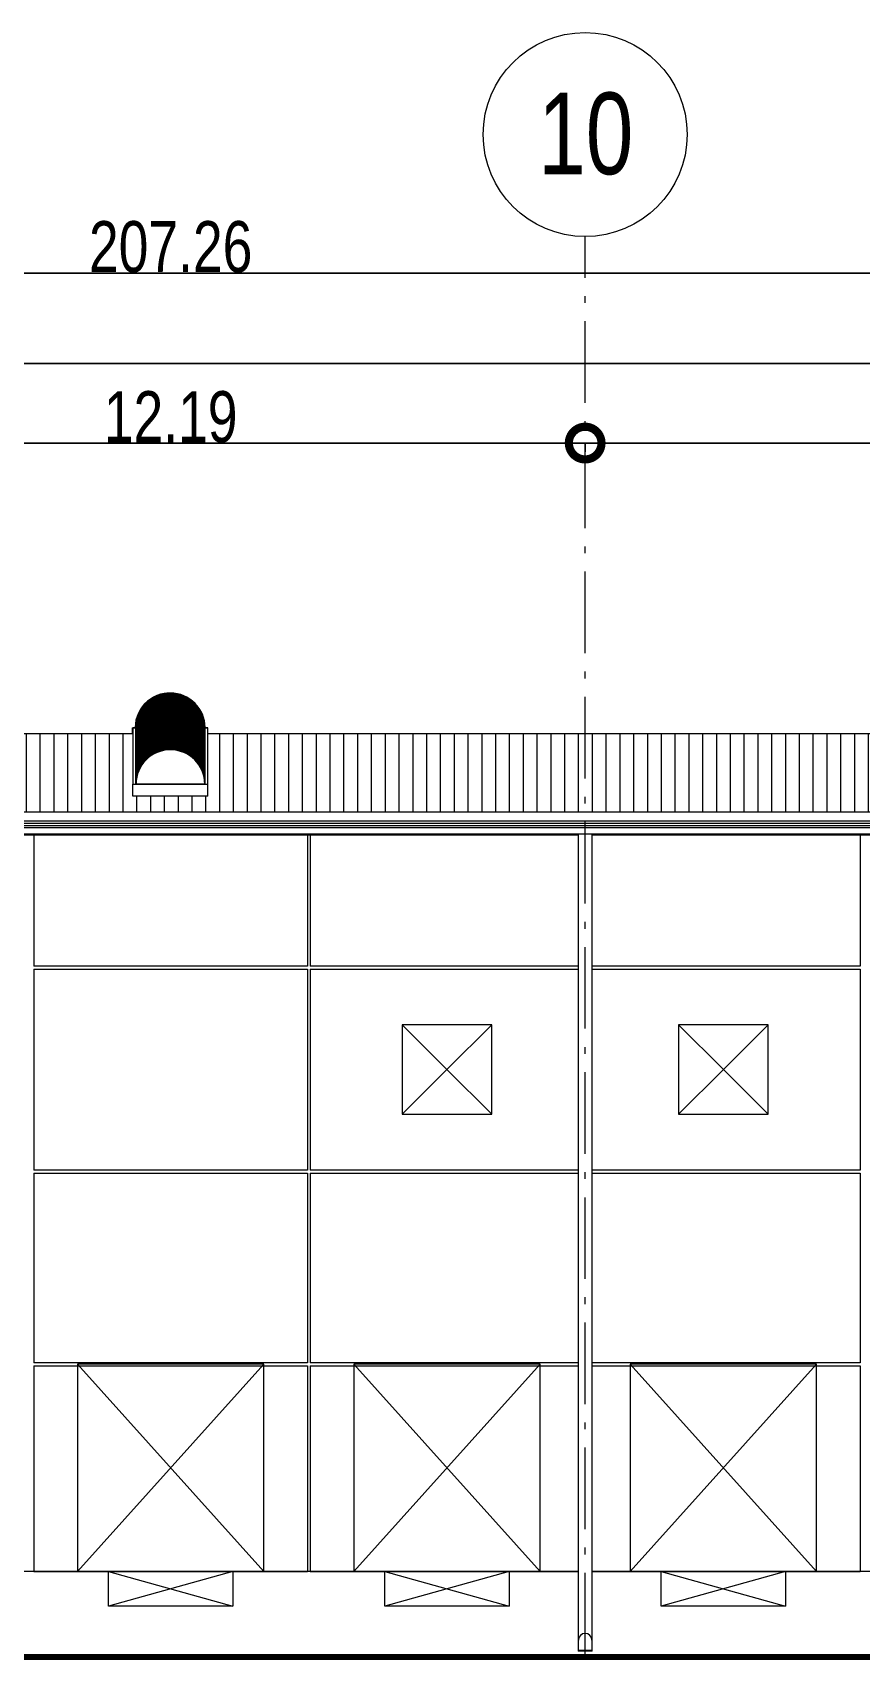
# Model space of a CAD drawing. Header units: metres. Extents: x -199 to 506, y -5 to 23.
# Drawn here: x 395.55 to 407.74, y -1.26 to 22.63 of the extents above; entities that cross this region are included whole.
import ezdxf

# ---------------------------------------------------------------- set-up
doc = ezdxf.new("R2010")
doc.units = ezdxf.units.M
doc.linetypes.add('01_Grid', pattern=[1.74, 1.2, -0.27, 0, -0.27])
for name, color, linetype, lineweight in [('03EJES-1', 1, '01_Grid', 5), ('04NOEJE', 2, 'Continuous', 18), ('04NOEJE-1', 2, 'Continuous', 5), ('06MUREXT', 92, 'Continuous', 9), ('14HATCH-1', 14, 'Continuous', 5), ('17EQAGUA', 5, 'Continuous', 5), ('26VENT', 144, 'Continuous', 5), ('31COTAS', 1, 'Continuous', 5), ('53BAPS', 1, 'Continuous', 5), ('54ESTRUCTURA', 1, 'Continuous', 9), ('70LINEA', 1, 'Continuous', 13), ('70LINEA-1', 1, 'Continuous', 5), ('70LINEA_1_0', 6, 'Continuous', 80)]:
    doc.layers.add(name, color=color, linetype=linetype, lineweight=lineweight)
doc.styles.add('Arial', font='arial.ttf', dxfattribs={"width": 0.75, "height": 1.2})
doc.styles.add('Arial_1', font='arial.ttf', dxfattribs={"width": 0.75, "height": 0.75})
doc.dimstyles.new('Standard_-_2_5mm_Arial_Transparent', dxfattribs={"dimscale": 0.3048, "dimtxt": 0.765195, "dimasz": 3.149606, "dimexe": 0, "dimexo": 0.984252, "dimgap": 0, "dimtad": 1, "dimrnd": 0.01, "dimzin": 0, "dimdsep": 46, "dimtxsty": 'Arial_1', "dimblk1": 'DOTSMALL', "dimblk2": 'DOTSMALL', "dimsah": 1, "dimcen": 0.09, "dimazin": 0, "dimtfac": 1, "dimtdec": 4, "dimtix": 1, "dimtmove": 0, "dimatfit": 3, "dimfxl": 1, "dimtvp": 1, "dimtolj": 1, "dimtzin": 0, "dimarcsym": 2})

# ---------------------------------------------------------------- blocks, each defined once
blk = doc.blocks.new('Skylight - Barrel Vault - 27_62x1_10 - Barrel Vault-V69-601rSouthElevEjeF Paint')
at = {"layer": '26VENT'}
for p, q in [((5.535, 12.406), (5.581, 12.406)), ((5.535, 12.317), (5.535, 12.406)), ((6.603, 12.406), (6.635, 12.406))]:
    blk.add_line(p, q, dxfattribs=at)
for major_axis, start_param, end_param in [((0.511, 0), 1.413717, 3.138944), ((0.505, 0), 2.356194, 3.138912), ((0.505, 0), 2.356194, 3.138912)]:
    blk.add_ellipse((6.085, 12.405), major_axis=major_axis, ratio=0.999547, start_param=start_param, end_param=end_param, dxfattribs=at)
blk = doc.blocks.new('Skylight - Barrel Vault - 27_62x1_10 - Barrel Vault-V79-601rSouthElevEjeF Paint')
at = {"layer": '26VENT'}
for p, q in [((90.925, 12.405), (90.886, 12.405)), ((90.886, 12.405), (90.886, 11.574)), ((90.925, 12.404), (90.925, 12.403)), ((90.925, 12.392), (90.925, 12.39)), ((90.925, 12.38), (90.925, 12.378)), ((90.925, 12.368), (90.925, 12.366)), ((90.925, 12.355), (90.925, 12.354)), ((90.925, 12.343), (90.925, 12.342)), ((90.925, 12.331), (90.925, 12.33)), ((90.925, 12.319), (90.925, 12.317)), ((90.925, 12.307), (90.925, 12.305)), ((90.925, 12.295), (90.925, 12.293)), ((90.925, 12.283), (90.925, 12.281)), ((90.925, 12.27), (90.925, 12.269)), ((90.925, 12.258), (90.925, 12.257)), ((90.925, 12.246), (90.925, 12.245)), ((90.925, 12.234), (90.925, 12.232)), ((90.925, 12.222), (90.925, 12.22)), ((90.925, 12.21), (90.925, 12.208)), ((90.925, 12.197), (90.925, 12.196)), ((90.925, 12.185), (90.925, 12.184)), ((90.931, 12.404), (90.931, 11.576)), ((91.941, 11.576), (91.941, 12.404)), ((91.986, 12.405), (91.947, 12.405)), ((91.947, 12.403), (91.947, 12.404)), ((91.947, 12.39), (91.947, 12.392)), ((91.947, 12.378), (91.947, 12.38)), ((91.947, 12.366), (91.947, 12.368)), ((91.947, 12.354), (91.947, 12.355)), ((91.947, 12.342), (91.947, 12.343)), ((91.947, 12.33), (91.947, 12.331)), ((91.947, 12.317), (91.947, 12.319)), ((91.947, 12.305), (91.947, 12.307)), ((91.947, 12.293), (91.947, 12.295)), ((91.947, 12.281), (91.947, 12.283)), ((91.947, 12.269), (91.947, 12.27)), ((91.947, 12.257), (91.947, 12.258)), ((91.947, 12.245), (91.947, 12.246)), ((91.947, 12.232), (91.947, 12.234)), ((91.947, 12.22), (91.947, 12.222)), ((91.947, 12.208), (91.947, 12.21)), ((91.947, 12.196), (91.947, 12.197)), ((91.947, 12.184), (91.947, 12.185)), ((91.986, 11.574), (91.986, 12.405)), ((90.925, 12.173), (90.925, 12.172)), ((90.925, 12.161), (90.925, 12.159)), ((90.925, 12.149), (90.925, 12.147)), ((90.925, 12.137), (90.925, 12.135)), ((90.925, 12.124), (90.925, 12.123)), ((90.925, 12.112), (90.925, 12.111)), ((90.925, 12.1), (90.925, 12.099)), ((90.925, 12.088), (90.925, 12.086)), ((90.925, 12.076), (90.925, 12.074)), ((90.925, 12.064), (90.925, 12.062)), ((90.925, 12.051), (90.925, 12.05)), ((90.925, 12.039), (90.925, 12.038)), ((90.925, 12.027), (90.925, 12.026)), ((90.925, 12.015), (90.925, 12.013)), ((90.925, 12.003), (90.925, 12.001)), ((90.925, 11.991), (90.925, 11.989)), ((90.925, 11.979), (90.925, 11.977)), ((90.925, 11.966), (90.925, 11.965)), ((90.925, 11.954), (90.925, 11.953)), ((91.947, 12.172), (91.947, 12.173)), ((91.947, 12.159), (91.947, 12.161)), ((91.947, 12.147), (91.947, 12.149)), ((91.947, 12.135), (91.947, 12.137)), ((91.947, 12.123), (91.947, 12.124)), ((91.947, 12.111), (91.947, 12.112)), ((91.947, 12.099), (91.947, 12.1)), ((91.947, 12.086), (91.947, 12.088)), ((91.947, 12.074), (91.947, 12.076)), ((91.947, 12.062), (91.947, 12.064)), ((91.947, 12.05), (91.947, 12.051)), ((91.947, 12.038), (91.947, 12.039)), ((91.947, 12.026), (91.947, 12.027)), ((91.947, 12.013), (91.947, 12.015)), ((91.947, 12.001), (91.947, 12.003)), ((91.947, 11.989), (91.947, 11.991)), ((91.947, 11.977), (91.947, 11.979)), ((91.947, 11.965), (91.947, 11.966)), ((91.947, 11.953), (91.947, 11.954)), ((90.925, 11.942), (90.925, 11.941)), ((90.925, 11.93), (90.925, 11.928)), ((90.925, 11.918), (90.925, 11.916)), ((90.925, 11.906), (90.925, 11.904)), ((90.925, 11.893), (90.925, 11.892)), ((90.925, 11.881), (90.925, 11.88)), ((90.925, 11.869), (90.925, 11.868)), ((90.925, 11.857), (90.925, 11.855)), ((90.925, 11.845), (90.925, 11.843)), ((90.925, 11.833), (90.925, 11.831)), ((90.925, 11.82), (90.925, 11.819)), ((90.925, 11.808), (90.925, 11.807)), ((90.925, 11.796), (90.925, 11.795)), ((90.925, 11.784), (90.925, 11.782)), ((90.925, 11.772), (90.925, 11.77)), ((90.925, 11.76), (90.925, 11.758)), ((90.925, 11.748), (90.925, 11.746)), ((90.925, 11.735), (90.925, 11.734)), ((90.925, 11.723), (90.925, 11.722)), ((90.925, 11.711), (90.925, 11.71)), ((91.947, 11.941), (91.947, 11.942)), ((91.947, 11.928), (91.947, 11.93)), ((91.947, 11.916), (91.947, 11.918)), ((91.947, 11.904), (91.947, 11.906)), ((91.947, 11.892), (91.947, 11.893)), ((91.947, 11.88), (91.947, 11.881)), ((91.947, 11.868), (91.947, 11.869)), ((91.947, 11.855), (91.947, 11.857)), ((91.947, 11.843), (91.947, 11.845)), ((91.947, 11.831), (91.947, 11.833)), ((91.947, 11.819), (91.947, 11.82)), ((91.947, 11.807), (91.947, 11.808)), ((91.947, 11.795), (91.947, 11.796)), ((91.947, 11.782), (91.947, 11.784)), ((91.947, 11.77), (91.947, 11.772)), ((91.947, 11.758), (91.947, 11.76)), ((91.947, 11.746), (91.947, 11.748)), ((91.947, 11.734), (91.947, 11.735)), ((91.947, 11.722), (91.947, 11.723)), ((91.947, 11.71), (91.947, 11.711)), ((90.886, 11.574), (91.986, 11.574)), ((90.886, 11.397), (90.886, 11.574)), ((90.925, 11.699), (90.925, 11.697)), ((90.925, 11.687), (90.925, 11.685)), ((90.925, 11.675), (90.925, 11.673)), ((90.925, 11.662), (90.925, 11.661)), ((90.925, 11.65), (90.925, 11.649)), ((90.925, 11.638), (90.925, 11.637)), ((90.925, 11.626), (90.925, 11.624)), ((90.925, 11.614), (90.925, 11.612)), ((90.925, 11.602), (90.925, 11.6)), ((90.925, 11.589), (90.925, 11.588)), ((90.925, 11.577), (90.925, 11.576)), ((90.931, 11.576), (90.925, 11.576)), ((91.436, 11.576), (90.931, 11.576)), ((91.941, 11.576), (91.436, 11.576)), ((91.947, 11.576), (91.941, 11.576)), ((91.947, 11.697), (91.947, 11.699)), ((91.947, 11.685), (91.947, 11.687)), ((91.947, 11.673), (91.947, 11.675)), ((91.947, 11.661), (91.947, 11.662)), ((91.947, 11.649), (91.947, 11.65)), ((91.947, 11.637), (91.947, 11.638)), ((91.947, 11.624), (91.947, 11.626)), ((91.947, 11.612), (91.947, 11.614)), ((91.947, 11.6), (91.947, 11.602)), ((91.947, 11.588), (91.947, 11.589)), ((91.947, 11.576), (91.947, 11.577)), ((91.986, 11.397), (91.986, 11.574)), ((91.986, 11.397), (90.886, 11.397))]:
    blk.add_line(p, q, dxfattribs=at)
for centre, major_axis, start_param, end_param in [((91.436, 12.404), (-0.511, 0), 3.141593, 6.283185), ((91.436, 12.39), (-0.511, 0), 3.141593, 6.283185), ((91.436, 12.38), (-0.511, 0), 3.141593, 6.283185), ((91.436, 12.403), (0.511, 0), 0, 3.141593), ((91.436, 12.378), (-0.511, 0), 3.141593, 6.283185), ((91.436, 12.392), (-0.511, 0), 3.141593, 6.283185), ((91.436, 12.403), (0.505, 0), 0.616198, 2.525395), ((91.436, 12.366), (-0.511, 0), 3.141593, 6.283185), ((91.436, 12.355), (-0.511, 0), 3.141593, 6.283185), ((91.436, 12.354), (-0.511, 0), 3.141593, 6.283185), ((91.436, 12.368), (-0.511, 0), 3.141593, 6.283185), ((91.436, 12.342), (-0.511, 0), 3.141593, 6.283185), ((91.436, 12.33), (-0.511, 0), 3.141593, 6.283185), ((91.436, 12.343), (-0.511, 0), 3.141593, 6.283185), ((91.436, 12.317), (-0.511, 0), 3.141593, 6.283185), ((91.436, 12.331), (0.511, 0), 0, 3.135928), ((91.436, 12.307), (-0.511, 0), 3.141593, 6.283185), ((91.436, 12.305), (-0.511, 0), 3.141593, 6.283185), ((91.436, 12.319), (-0.511, 0), 3.141593, 6.283185), ((91.436, 12.295), (-0.511, 0), 3.141593, 6.283185), ((91.436, 12.293), (-0.511, 0), 3.141593, 6.283185), ((91.436, 12.283), (-0.511, 0), 3.141593, 6.283185), ((91.436, 12.281), (-0.511, 0), 3.141593, 6.283185), ((91.436, 12.27), (-0.511, 0), 3.141593, 6.283185), ((91.436, 12.269), (-0.511, 0), 3.141593, 6.283185), ((91.436, 12.258), (-0.511, 0), 3.141593, 6.283185), ((91.436, 12.257), (-0.511, 0), 3.141593, 6.283185), ((91.436, 12.246), (-0.511, 0), 3.141593, 6.283185), ((91.436, 12.245), (-0.511, 0), 3.141593, 6.283185), ((91.436, 12.234), (-0.511, 0), 3.141593, 6.283185), ((91.436, 12.232), (-0.511, 0), 3.141593, 6.283185), ((91.436, 12.222), (-0.511, 0), 3.141593, 6.283185), ((91.436, 12.22), (-0.511, 0), 3.141593, 6.283185), ((91.436, 12.208), (-0.511, 0), 3.141593, 6.283185), ((91.436, 12.196), (-0.511, 0), 3.141593, 6.283185), ((91.436, 12.21), (-0.511, 0), 3.141593, 6.283185), ((91.436, 12.185), (-0.511, 0), 3.141593, 6.283185), ((91.436, 12.184), (-0.511, 0), 3.141593, 6.283185), ((91.436, 12.197), (0.511, 0), 0, 3.136729), ((91.436, 12.173), (-0.511, 0), 3.141593, 6.283185), ((91.436, 12.172), (-0.511, 0), 3.141593, 6.283185), ((91.436, 12.159), (-0.511, 0), 3.141593, 6.283185), ((91.436, 12.149), (-0.511, 0), 3.141593, 6.283185), ((91.436, 12.147), (-0.511, 0), 3.141593, 6.283185), ((91.436, 12.161), (-0.511, 0), 3.141593, 6.283185), ((91.436, 12.135), (-0.511, 0), 3.141593, 6.283185), ((91.436, 12.39), (0.505, 0), 0.616198, 2.525395), ((91.436, 12.378), (0.505, 0), 0.616198, 2.525395), ((91.436, 12.366), (0.505, 0), 0.616198, 2.525395), ((91.436, 12.354), (0.505, 0), 0.616198, 2.525395), ((91.436, 12.342), (0.505, 0), 0.616198, 2.525395), ((91.436, 12.33), (0.505, 0), 0.616198, 2.525395), ((91.436, 12.317), (0.505, 0), 0.616198, 2.525395), ((91.436, 12.305), (0.505, 0), 0.616198, 2.525395), ((91.436, 12.293), (0.505, 0), 0.616198, 2.525395), ((91.436, 12.281), (0.505, 0), 0.616198, 2.525395), ((91.436, 12.269), (0.505, 0), 0.616198, 2.525395), ((91.436, 12.257), (0.505, 0), 0.616198, 2.525395), ((91.436, 12.245), (0.505, 0), 0.616198, 2.525395), ((91.436, 12.232), (0.505, 0), 0.616198, 2.525395), ((91.436, 12.22), (0.505, 0), 0.616198, 2.525395), ((91.436, 12.208), (0.505, 0), 0.616198, 2.525395), ((91.436, 12.196), (0.505, 0), 0.616198, 2.525395), ((91.436, 12.184), (0.505, 0), 0.616198, 2.525395), ((91.436, 12.172), (0.505, 0), 0.616198, 2.525395), ((91.436, 12.159), (0.505, 0), 0.616198, 2.525395), ((91.436, 12.124), (-0.511, 0), 3.141593, 6.283185), ((91.436, 12.123), (-0.511, 0), 3.141593, 6.283185), ((91.436, 12.137), (-0.511, 0), 3.141593, 6.283185), ((91.436, 12.112), (-0.511, 0), 3.141593, 6.283185), ((91.436, 12.111), (-0.511, 0), 3.141593, 6.283185), ((91.436, 12.1), (-0.511, 0), 3.141593, 6.283185), ((91.436, 12.099), (-0.511, 0), 3.141593, 6.283185), ((91.436, 12.086), (-0.511, 0), 3.141593, 6.283185), ((91.436, 12.076), (-0.511, 0), 3.141593, 6.283185), ((91.436, 12.074), (-0.511, 0), 3.141593, 6.283185), ((91.436, 12.088), (-0.511, 0), 3.141593, 6.283185), ((91.436, 12.062), (-0.511, 0), 3.141593, 6.283185), ((91.436, 12.051), (-0.511, 0), 3.141593, 6.283185), ((91.436, 12.05), (-0.511, 0), 3.141593, 6.283185), ((91.436, 12.064), (0.511, 0), 0, 3.137529), ((91.436, 12.039), (-0.511, 0), 3.141593, 6.283185), ((91.436, 12.038), (-0.511, 0), 3.141593, 6.283185), ((91.436, 12.027), (-0.511, 0), 3.141593, 6.283185), ((91.436, 12.026), (-0.511, 0), 3.141593, 6.283185), ((91.436, 12.015), (-0.511, 0), 3.141593, 6.283185), ((91.436, 12.013), (-0.511, 0), 3.141593, 6.283185), ((91.436, 12.003), (-0.511, 0), 3.141593, 6.283185), ((91.436, 12.001), (-0.511, 0), 3.141593, 6.283185), ((91.436, 11.991), (-0.511, 0), 3.141593, 6.283185), ((91.436, 11.989), (-0.511, 0), 3.141593, 6.283185), ((91.436, 11.977), (-0.511, 0), 3.141593, 6.283185), ((91.436, 11.966), (-0.511, 0), 3.141593, 6.283185), ((91.436, 11.965), (-0.511, 0), 3.141593, 6.283185), ((91.436, 11.979), (-0.511, 0), 3.141593, 6.283185), ((91.436, 11.953), (-0.511, 0), 3.141593, 6.283185), ((91.436, 11.942), (-0.511, 0), 3.141593, 6.283185), ((91.436, 11.941), (-0.511, 0), 3.141593, 6.283185), ((91.436, 11.954), (-0.511, 0), 3.141593, 6.283185), ((91.436, 11.928), (-0.511, 0), 3.141593, 6.283185), ((91.436, 11.918), (-0.511, 0), 3.141593, 6.283185), ((91.436, 11.916), (-0.511, 0), 3.141593, 6.283185), ((91.436, 11.93), (0.511, 0), 0, 3.13833), ((91.436, 11.904), (-0.511, 0), 3.141593, 6.283185), ((91.436, 11.893), (-0.511, 0), 3.141593, 6.283185), ((91.436, 11.892), (-0.511, 0), 3.141593, 6.283185), ((91.436, 12.147), (0.505, 0), 0.616198, 2.525395), ((91.436, 12.135), (0.505, 0), 0.616198, 2.525395), ((91.436, 12.123), (0.505, 0), 0.616198, 2.525395), ((91.436, 12.111), (0.505, 0), 0.616198, 2.525395), ((91.436, 12.099), (0.505, 0), 0.616198, 2.525395), ((91.436, 12.086), (0.505, 0), 0.616198, 2.525395), ((91.436, 12.074), (0.505, 0), 0.616198, 2.525395), ((91.436, 12.062), (0.505, 0), 0.616198, 2.525395), ((91.436, 12.05), (0.505, 0), 0.616198, 2.525395), ((91.436, 12.038), (0.505, 0), 0.616198, 2.525395), ((91.436, 12.026), (0.505, 0), 0.616198, 2.525395), ((91.436, 12.013), (0.505, 0), 0.616198, 2.525395), ((91.436, 12.001), (0.505, 0), 0.616198, 2.525395), ((91.436, 11.989), (0.505, 0), 0.616198, 2.525395), ((91.436, 11.977), (0.505, 0), 0.616198, 2.525395), ((91.436, 11.965), (0.505, 0), 0.616198, 2.525395), ((91.436, 11.953), (0.505, 0), 0.616198, 2.525395), ((91.436, 11.941), (0.505, 0), 0.616198, 2.525395), ((91.436, 11.928), (0.505, 0), 0.616198, 2.525395), ((91.436, 11.906), (0.511, 0), 0.785537, 2.356056), ((91.436, 11.881), (-0.511, 0), 3.141593, 6.283185), ((91.436, 11.88), (-0.511, 0), 3.141593, 6.283185), ((91.436, 11.869), (-0.511, 0), 3.141593, 6.283185), ((91.436, 11.868), (-0.511, 0), 3.141593, 6.283185), ((91.436, 11.857), (-0.511, 0), 3.141593, 6.283185), ((91.436, 11.855), (-0.511, 0), 3.141593, 6.283185), ((91.436, 11.845), (-0.511, 0), 3.141593, 6.283185), ((91.436, 11.843), (-0.511, 0), 3.141593, 6.283185), ((91.436, 11.833), (-0.511, 0), 3.141593, 6.283185), ((91.436, 11.831), (-0.511, 0), 3.141593, 6.283185), ((91.436, 11.82), (-0.511, 0), 3.141593, 6.283185), ((91.436, 11.819), (-0.511, 0), 3.141593, 6.283185), ((91.436, 11.808), (-0.511, 0), 3.141593, 6.283185), ((91.436, 11.807), (-0.511, 0), 3.141593, 6.283185), ((91.436, 11.795), (-0.511, 0), 3.141593, 6.283185), ((91.436, 11.784), (-0.511, 0), 3.141593, 6.283185), ((91.436, 11.782), (-0.511, 0), 3.141593, 6.283185), ((91.436, 11.796), (0.511, 0), 0, 3.139131), ((91.436, 11.772), (-0.511, 0), 3.141593, 6.283185), ((91.436, 11.77), (-0.511, 0), 3.141593, 6.283185), ((91.436, 11.76), (-0.511, 0), 3.141593, 6.283185), ((91.436, 11.758), (-0.511, 0), 3.141593, 6.283185), ((91.436, 11.746), (-0.511, 0), 3.141593, 6.283185), ((91.436, 11.735), (-0.511, 0), 3.141593, 6.283185), ((91.436, 11.734), (-0.511, 0), 3.141593, 6.283185), ((91.436, 11.906), (-0.511, 0), 5.497787, 6.283185), ((91.436, 11.748), (-0.511, 0), 3.141593, 6.283185), ((91.436, 11.722), (-0.511, 0), 3.141593, 6.283185), ((91.436, 11.711), (-0.511, 0), 3.141593, 6.283185), ((91.436, 11.71), (-0.511, 0), 3.141593, 6.283185), ((91.436, 11.723), (-0.511, 0), 3.141593, 6.283185), ((91.436, 11.699), (-0.511, 0), 3.141593, 6.283185), ((91.436, 11.697), (-0.511, 0), 3.141593, 6.283185), ((91.436, 11.687), (-0.511, 0), 3.141593, 6.283185), ((91.436, 11.685), (-0.511, 0), 3.141593, 6.283185), ((91.436, 11.673), (-0.511, 0), 3.141593, 6.283185), ((91.436, 11.662), (-0.511, 0), 3.141593, 6.283185), ((91.436, 11.661), (-0.511, 0), 3.141593, 6.283185), ((91.436, 11.675), (-0.511, 0), 3.141593, 6.283185), ((91.436, 11.916), (0.505, 0), 0.616198, 2.525395), ((91.436, 11.904), (0.505, 0), 0.616198, 2.525395), ((91.436, 11.892), (0.505, 0), 0.616198, 2.525395), ((91.436, 11.88), (0.505, 0), 0.616198, 2.525395), ((91.436, 11.868), (0.505, 0), 0.616198, 2.525395), ((91.436, 11.855), (0.505, 0), 0.616198, 2.525395), ((91.436, 11.843), (0.505, 0), 0.616198, 2.525395), ((91.436, 11.831), (0.505, 0), 0.616198, 2.525395), ((91.436, 11.819), (0.505, 0), 0.616198, 2.525395), ((91.436, 11.807), (0.505, 0), 0.616198, 2.525395), ((91.436, 11.795), (0.505, 0), 0.616198, 2.525395), ((91.436, 11.782), (0.505, 0), 0.616198, 2.525395), ((91.436, 11.77), (0.505, 0), 0.616198, 2.525395), ((91.436, 11.758), (0.505, 0), 0.616198, 2.525395), ((91.436, 11.746), (0.505, 0), 0.616198, 2.525395), ((91.436, 11.734), (0.505, 0), 0.616198, 2.525395), ((91.436, 11.722), (0.505, 0), 0.616198, 2.525395), ((91.436, 11.71), (0.505, 0), 0.616198, 2.525395), ((91.436, 11.697), (0.505, 0), 0.616198, 2.525395), ((91.436, 11.685), (0.505, 0), 0.616198, 2.525395), ((91.436, 11.906), (0.511, 0), 0, 0.785398), ((91.436, 11.65), (-0.511, 0), 3.141593, 6.283185), ((91.436, 11.649), (-0.511, 0), 3.141593, 6.283185), ((91.436, 11.638), (-0.511, 0), 3.141593, 6.283185), ((91.436, 11.637), (-0.511, 0), 3.141593, 6.283185), ((91.436, 11.626), (-0.511, 0), 3.141593, 6.283185), ((91.436, 11.624), (-0.511, 0), 3.141593, 6.283185), ((91.436, 11.614), (-0.511, 0), 3.141593, 6.283185), ((91.436, 11.612), (-0.511, 0), 3.141593, 6.283185), ((91.436, 11.602), (-0.511, 0), 3.141593, 6.283185), ((91.436, 11.6), (-0.511, 0), 3.141593, 6.283185), ((91.436, 11.589), (-0.511, 0), 3.141593, 6.283185), ((91.436, 11.588), (-0.511, 0), 3.141593, 6.283185), ((91.436, 11.577), (-0.511, 0), 3.141593, 6.283185), ((91.436, 11.576), (-0.511, 0), 3.141593, 6.283185), ((91.436, 11.576), (-0.505, 0), 3.141593, 6.283185), ((91.436, 11.576), (-0.505, 0), 3.141593, 6.283185), ((91.436, 11.673), (0.505, 0), 0.616198, 2.525395), ((91.436, 11.661), (0.505, 0), 0.616198, 2.525395), ((91.436, 11.649), (0.505, 0), 0.616198, 2.525395), ((91.436, 11.624), (0.505, 0), 0.616198, 2.525395), ((91.436, 11.612), (0.505, 0), 0.616198, 2.525395), ((91.436, 11.6), (0.505, 0), 0.616198, 2.525395), ((91.436, 11.588), (0.505, 0), 0.616198, 2.525395), ((91.436, 11.637), (0.505, 0), 0.624084, 2.517509)]:
    blk.add_ellipse(centre, major_axis=major_axis, ratio=0.999547, start_param=start_param, end_param=end_param, dxfattribs=at)
blk = doc.blocks.new('Docks - Knockout - Cw9_x10__ Lv6_x8_-7684776-601rSouthElevEjeF Paint')
at = {"layer": '26VENT'}
for p, q in [((161.8996, 3.048), (159.1564, 3.048)), ((159.1564, 3.048), (161.8996, 0)), ((161.8996, 3.048), (159.1564, 0)), ((159.1564, 3.048), (159.1564, 0)), ((161.8996, 0), (161.8996, 3.048)), ((159.1564, 0), (161.8996, 0)), ((159.6136, 0), (161.4424, -0.508)), ((161.4424, 0), (159.6136, -0.508)), ((159.6136, -0.508), (159.6136, 0)), ((161.4424, 0), (161.4424, -0.508)), ((161.4424, -0.508), (159.6136, -0.508))]:
    blk.add_line(p, q, dxfattribs=at)
blk = doc.blocks.new('Downspout - Square - Downspout - Square 8_x8_-7117014-601rSouthElevEjeF Paint')
at = {"layer": '17EQAGUA'}
for p, q in [((24.282, 10.841), (24.282, -1.169)), ((24.486, -1.169), (24.486, 10.841)), ((24.486, -1.169), (24.282, -1.169)), ((24.285, -1.159), (24.285, -1.009)), ((24.483, -1.159), (24.285, -1.159)), ((24.483, -1.009), (24.483, -1.159))]:
    blk.add_line(p, q, dxfattribs=at)
blk.add_arc((24.384, -1.009), 0.0986, 0, 180, dxfattribs=at)
blk = doc.blocks.new('Grid - Standard-4449989-601rSouthElevEjeF Paint')
at = {"layer": '04NOEJE'}
blk.add_circle((0, 21.126), 1.5, dxfattribs=at)
blk = doc.blocks.new('_DotSmall')
at = {"color": 0, "linetype": 'ByBlock', "const_width": 0.5}
blk.add_lwpolyline([(-0.0625, 0, 1), (0.0625, 0, 1)], format="xyb", close=True, dxfattribs=at)
blk = doc.blocks.new('DIMBLOCK33-601rSouthElevEjeF Paint')
at = {"layer": '31COTAS', "color": 0, "lineweight": -2, "transparency": 16777216}
for p, q in [((293.95, 18.96), (293.95, 19.09)), ((293.95, 19.09), (501.214, 19.09)), ((501.214, 16.595), (501.214, 19.09))]:
    blk.add_line(p, q, dxfattribs=at)
at = {"layer": 'Defpoints', "color": 0, "transparency": 16777216}
for p in [(293.95, 19.26), (501.214, 19.09), (501.214, 16.295)]:
    blk.add_point(p, dxfattribs=at)
at = {"layer": '31COTAS', "color": 0, "lineweight": -2, "transparency": 16777216, "xscale": 0.9599999999999999, "yscale": 0.9599999999999999, "zscale": 0.9599999999999999, "rotation": 180}
blk.add_blockref('_DotSmall', (293.95, 19.09), dxfattribs=at)
at = {"layer": '31COTAS', "color": 0, "lineweight": -2, "transparency": 16777216, "xscale": 0.9599999999999999, "yscale": 0.9599999999999999, "zscale": 0.9599999999999999}
blk.add_blockref('_DotSmall', (501.214, 19.09), dxfattribs=at)
at = {"layer": '31COTAS', "color": 0, "transparency": 16777216, "insert": (397.582, 19.473), "char_height": 0.75, "width": 2.79708, "attachment_point": 5, "style": 'Arial_1'}
blk.add_mtext('\\A1;207.26', dxfattribs=at)
blk = doc.blocks.new('DIMBLOCK42-601rSouthElevEjeF Paint')
at = {"layer": '31COTAS', "color": 0, "lineweight": -2, "transparency": 16777216}
for p, q in [((391.486, 16.46), (391.486, 16.59)), ((391.486, 16.59), (403.678, 16.59)), ((403.678, 16.46), (403.678, 16.59))]:
    blk.add_line(p, q, dxfattribs=at)
at = {"layer": 'Defpoints', "color": 0, "transparency": 16777216}
for p in [(391.486, 16.76), (403.678, 16.76), (403.678, 16.59)]:
    blk.add_point(p, dxfattribs=at)
at = {"layer": '31COTAS', "color": 0, "lineweight": -2, "transparency": 16777216, "xscale": 0.9599999999999999, "yscale": 0.9599999999999999, "zscale": 0.9599999999999999, "rotation": 180}
blk.add_blockref('_DotSmall', (391.486, 16.59), dxfattribs=at)
at = {"layer": '31COTAS', "color": 0, "lineweight": -2, "transparency": 16777216, "xscale": 0.9599999999999999, "yscale": 0.9599999999999999, "zscale": 0.9599999999999999}
blk.add_blockref('_DotSmall', (403.678, 16.59), dxfattribs=at)
at = {"layer": '31COTAS', "color": 0, "transparency": 16777216, "insert": (397.582, 16.973), "char_height": 0.75, "width": 2.28852, "attachment_point": 5, "style": 'Arial_1'}
blk.add_mtext('\\A1;12.19', dxfattribs=at)
blk = doc.blocks.new('DIMBLOCK43-601rSouthElevEjeF Paint')
at = {"layer": '31COTAS', "color": 0, "lineweight": -2, "transparency": 16777216}
for p, q in [((403.678, 16.46), (403.678, 16.59)), ((403.678, 16.59), (415.87, 16.59)), ((415.87, 16.46), (415.87, 16.59))]:
    blk.add_line(p, q, dxfattribs=at)
at = {"layer": 'Defpoints', "color": 0, "transparency": 16777216}
for p in [(403.678, 16.76), (415.87, 16.76), (415.87, 16.59)]:
    blk.add_point(p, dxfattribs=at)
at = {"layer": '31COTAS', "color": 0, "lineweight": -2, "transparency": 16777216, "xscale": 0.9599999999999999, "yscale": 0.9599999999999999, "zscale": 0.9599999999999999, "rotation": 180}
blk.add_blockref('_DotSmall', (403.678, 16.59), dxfattribs=at)
at = {"layer": '31COTAS', "color": 0, "lineweight": -2, "transparency": 16777216, "xscale": 0.9599999999999999, "yscale": 0.9599999999999999, "zscale": 0.9599999999999999}
blk.add_blockref('_DotSmall', (415.87, 16.59), dxfattribs=at)
at = {"layer": '31COTAS', "color": 0, "transparency": 16777216, "insert": (409.774, 16.973), "char_height": 0.75, "width": 2.28852, "attachment_point": 5, "style": 'Arial_1'}
blk.add_mtext('\\A1;12.19', dxfattribs=at)
blk = doc.blocks.new('DIMBLOCK51-601rSouthElevEjeF Paint')
at = {"layer": '31COTAS', "color": 0, "lineweight": -2, "transparency": 16777216}
for p, q in [((391.486, 17.629), (391.486, 17.759)), ((391.486, 17.759), (501.214, 17.759)), ((501.214, 17.629), (501.214, 17.759))]:
    blk.add_line(p, q, dxfattribs=at)
at = {"layer": 'Defpoints', "color": 0, "transparency": 16777216}
for p in [(391.486, 17.929), (501.214, 17.929), (501.214, 17.759)]:
    blk.add_point(p, dxfattribs=at)
at = {"layer": '31COTAS', "color": 0, "lineweight": -2, "transparency": 16777216, "xscale": 0.9599999999999999, "yscale": 0.9599999999999999, "zscale": 0.9599999999999999, "rotation": 180}
blk.add_blockref('_DotSmall', (391.486, 17.759), dxfattribs=at)
at = {"layer": '31COTAS', "color": 0, "lineweight": -2, "transparency": 16777216, "xscale": 0.9599999999999999, "yscale": 0.9599999999999999, "zscale": 0.9599999999999999}
blk.add_blockref('_DotSmall', (501.214, 17.759), dxfattribs=at)
at = {"layer": '31COTAS', "color": 0, "transparency": 16777216, "insert": (446.35, 18.143), "char_height": 0.75, "width": 2.79708, "attachment_point": 5, "style": 'Arial_1'}
blk.add_mtext('\\A1;109.73', dxfattribs=at)

msp = doc.modelspace()

# ---------------------------------------------------------------- hatches: boundary and pattern name
at = {"layer": '14HATCH-1'}
h = msp.add_hatch(dxfattribs=at)
h.set_pattern_fill('FP_12', color=256, style=0, pattern_type=2)
h.set_pattern_definition([(90, (306.142, 13.003), (-0.203, 0), [])])
h.paths.add_polyline_path([(420.49, 11.17), (498.988, 11.17), (498.988, 12.202), (499.035, 12.202), (499.035, 12.158), (499.642, 12.158), (499.642, 12.202), (499.69, 12.202), (499.686, 11.17), (501.072, 11.17), (501.072, 12.317), (483.472, 12.317), (483.472, 11.397), (482.372, 11.398), (482.372, 12.317), (471.28, 12.317), (471.28, 11.397), (470.18, 11.398), (470.179, 12.317), (459.088, 12.317), (459.088, 11.397), (457.988, 11.399), (457.988, 12.317), (446.896, 12.317), (446.896, 11.397), (445.796, 11.398), (445.796, 12.317), (434.704, 12.317), (434.704, 11.397), (433.604, 11.398), (433.604, 12.317), (422.512, 12.317), (422.512, 11.397), (421.412, 11.398), (421.412, 12.317), (410.32, 12.317), (410.32, 11.397), (409.22, 11.398), (409.22, 12.317), (398.128, 12.317), (398.128, 11.397), (397.028, 11.398), (397.028, 12.317), (385.936, 12.317), (385.936, 11.397), (384.836, 11.398), (384.836, 12.317), (373.744, 12.317), (373.744, 11.397), (372.644, 11.398), (372.644, 12.317), (361.552, 12.317), (361.552, 11.397), (360.452, 11.398), (360.452, 12.317), (349.36, 12.317), (349.36, 11.397), (348.26, 11.398), (348.26, 12.317), (337.168, 12.317), (337.168, 11.397), (336.068, 11.398), (336.068, 12.317), (324.976, 12.317), (324.976, 11.397), (323.876, 11.398), (323.876, 12.317), (312.784, 12.317), (312.784, 11.397), (311.684, 11.398), (311.684, 12.317), (300.592, 12.317), (300.592, 11.397), (299.492, 11.397), (299.492, 12.317), (294.092, 12.317), (294.092, 11.17), (418.746, 11.17)])
h.paths.add_polyline_path([(499.642, 11.17), (499.642, 11.811), (499.594, 11.811), (499.594, 11.17)])
h.paths.add_polyline_path([(499.543, 11.17), (499.543, 11.811), (499.369, 11.811), (499.369, 11.17), (499.382, 11.17)])
h.paths.add_polyline_path([(499.305, 11.17), (499.305, 11.811), (499.131, 11.811), (499.131, 11.17)])
h.paths.add_polyline_path([(499.081, 11.17), (499.081, 11.811), (499.032, 11.811), (499.032, 11.17)])
h.paths.add_polyline_path([(499.431, 11.861), (499.543, 11.864), (499.543, 12.107), (499.369, 12.107), (499.369, 11.861), (499.382, 11.861)])
h.paths.add_polyline_path([(499.629, 11.861), (499.642, 11.864), (499.642, 12.107), (499.594, 12.107), (499.594, 11.861)])
h.paths.add_polyline_path([(499.243, 11.861), (499.305, 11.864), (499.305, 12.107), (499.131, 12.107), (499.131, 11.861), (499.184, 11.861)])
h.paths.add_polyline_path([(499.032, 11.861), (499.081, 11.864), (499.081, 12.107), (499.032, 12.107), (499.032, 11.864)])

# ---------------------------------------------------------------- linework, layer by layer
at = {"layer": '03EJES-1'}
msp.add_line((403.678, -1.219), (403.678, 19.626), dxfattribs=at)
at = {"layer": '06MUREXT'}
for p, q in [((403.576, 0), (391.588, 0)), ((415.768, 0), (403.78, 0)), ((382.067, -1.219), (433.417, -1.219))]:
    msp.add_line(p, q, dxfattribs=at)
at = {"layer": '53BAPS'}
for p, q in [((498.988, 11.032), (294.092, 11.032)), ((498.988, 10.997), (294.092, 10.997)), ((498.988, 10.963), (294.092, 10.963)), ((498.988, 10.932), (294.092, 10.932)), ((498.988, 10.841), (294.092, 10.841)), ((403.577, 10.827), (391.587, 10.827)), ((415.769, 10.827), (403.779, 10.827))]:
    msp.add_line(p, q, dxfattribs=at)
at = {"layer": '54ESTRUCTURA'}
for p, q in [((397.028, 12.317), (385.936, 12.317)), ((409.22, 12.317), (398.128, 12.317)), ((294.092, 11.17), (498.988, 11.17))]:
    msp.add_line(p, q, dxfattribs=at)
at = {"layer": '70LINEA'}
for p, q in [((395.572, 10.827), (395.572, 8.902)), ((399.592, 10.827), (399.592, 8.902)), ((399.636, 10.827), (399.636, 8.902)), ((407.72, 10.827), (407.72, 8.902)), ((399.592, 8.902), (395.572, 8.902)), ((395.572, 8.858), (399.592, 8.858)), ((395.572, 8.858), (395.572, 5.902)), ((399.592, 8.858), (399.592, 5.902)), ((403.577, 8.902), (399.636, 8.902)), ((399.636, 8.858), (403.577, 8.858)), ((399.636, 8.858), (399.636, 5.902)), ((407.72, 8.902), (403.779, 8.902)), ((403.779, 8.858), (407.72, 8.858)), ((407.72, 8.858), (407.72, 5.902)), ((399.592, 5.902), (395.572, 5.902)), ((395.572, 5.858), (399.592, 5.858)), ((395.572, 5.858), (395.572, 3.07)), ((399.592, 5.858), (399.592, 3.07)), ((403.576, 5.902), (399.636, 5.902)), ((399.636, 5.858), (403.576, 5.858)), ((399.636, 5.858), (399.636, 3.07)), ((407.72, 5.902), (403.78, 5.902)), ((403.78, 5.858), (407.72, 5.858)), ((407.72, 5.858), (407.72, 3.07)), ((399.592, 3.07), (395.572, 3.07)), ((395.572, 3.026), (399.592, 3.026)), ((395.572, 3.026), (395.572, 0)), ((399.592, 3.026), (399.592, 0)), ((403.576, 3.07), (399.636, 3.07)), ((399.636, 3.026), (403.576, 3.026)), ((399.636, 3.026), (399.636, 0)), ((407.72, 3.07), (403.78, 3.07)), ((403.78, 3.026), (407.72, 3.026)), ((407.72, 3.026), (407.72, 0)), ((395.572, 0), (399.592, 0)), ((399.636, 0), (403.576, 0)), ((403.78, 0), (407.72, 0))]:
    msp.add_line(p, q, dxfattribs=at)
at = {"layer": '70LINEA-1'}
for p, q in [((402.303, 8.037), (400.989, 8.037)), ((401.646, 7.38), (400.989, 8.037)), ((400.989, 8.037), (400.989, 6.723)), ((402.303, 8.037), (401.646, 7.38)), ((402.303, 6.723), (402.303, 8.037)), ((406.367, 8.037), (405.053, 8.037)), ((405.71, 7.38), (405.053, 8.037)), ((405.053, 8.037), (405.053, 6.723)), ((406.367, 8.037), (405.71, 7.38)), ((406.367, 6.723), (406.367, 8.037)), ((400.989, 6.723), (401.646, 7.38)), ((401.646, 7.38), (402.303, 6.723)), ((405.053, 6.723), (405.71, 7.38)), ((405.71, 7.38), (406.367, 6.723)), ((400.989, 6.723), (402.303, 6.723)), ((405.053, 6.723), (406.367, 6.723))]:
    msp.add_line(p, q, dxfattribs=at)
at = {"layer": '70LINEA_1_0'}
msp.add_line((390.966, -1.264), (505.266, -1.264), dxfattribs=at)

# ---------------------------------------------------------------- block references
at = {"layer": '04NOEJE'}
msp.add_blockref('Grid - Standard-4449989-601rSouthElevEjeF Paint', (403.678, 0), dxfattribs=at)
at = {"layer": '17EQAGUA'}
msp.add_blockref('Downspout - Square - Downspout - Square 8_x8_-7117014-601rSouthElevEjeF Paint', (379.294, 0), dxfattribs=at)
at = {"layer": '26VENT'}
for name, p in [('Skylight - Barrel Vault - 27_62x1_10 - Barrel Vault-V69-601rSouthElevEjeF Paint', (391.486, 0)), ('Skylight - Barrel Vault - 27_62x1_10 - Barrel Vault-V79-601rSouthElevEjeF Paint', (306.142, 0)), ('Docks - Knockout - Cw9_x10__ Lv6_x8_-7684776-601rSouthElevEjeF Paint', (237.054, 0)), ('Docks - Knockout - Cw9_x10__ Lv6_x8_-7684776-601rSouthElevEjeF Paint', (241.118, 0)), ('Docks - Knockout - Cw9_x10__ Lv6_x8_-7684776-601rSouthElevEjeF Paint', (245.182, 0))]:
    msp.add_blockref(name, p, dxfattribs=at)

# ---------------------------------------------------------------- texts
at = {"layer": '04NOEJE-1', "insert": (402.988, 21.743), "char_height": 1.2, "width": 1.69557, "attachment_point": 1, "style": 'Arial'}
msp.add_mtext('10', dxfattribs=at)

# ---------------------------------------------------------------- dimensions: what is measured, and where the dimension line sits
at = {"layer": '31COTAS'}
for base, p1, p2, override, picture, middle in [((501.214, 19.09), (293.95, 19.26), (501.214, 16.295), {"dimpost": '<>', "dimfxl": 207.285212}, 'DIMBLOCK33-601rSouthElevEjeF Paint', (397.582, 19.473)), ((501.214, 17.759), (391.486, 17.929), (501.214, 17.929), {"dimpost": '<>', "dimfxl": 109.728}, 'DIMBLOCK51-601rSouthElevEjeF Paint', (446.35, 18.143)), ((403.678, 16.59), (391.486, 16.76), (403.678, 16.76), {"dimpost": '<>', "dimfxl": 12.192}, 'DIMBLOCK42-601rSouthElevEjeF Paint', (397.582, 16.973)), ((415.87, 16.59), (403.678, 16.76), (415.87, 16.76), {"dimpost": '<>', "dimfxl": 12.192}, 'DIMBLOCK43-601rSouthElevEjeF Paint', (409.774, 16.973))]:
    dim = msp.add_linear_dim(base=base, p1=p1, p2=p2, dimstyle='Standard_-_2_5mm_Arial_Transparent', override=override, dxfattribs=at)
    dim.commit()
    dim.dimension.update_dxf_attribs({"geometry": picture, "text_midpoint": middle})

doc.saveas('drawing.dxf')
